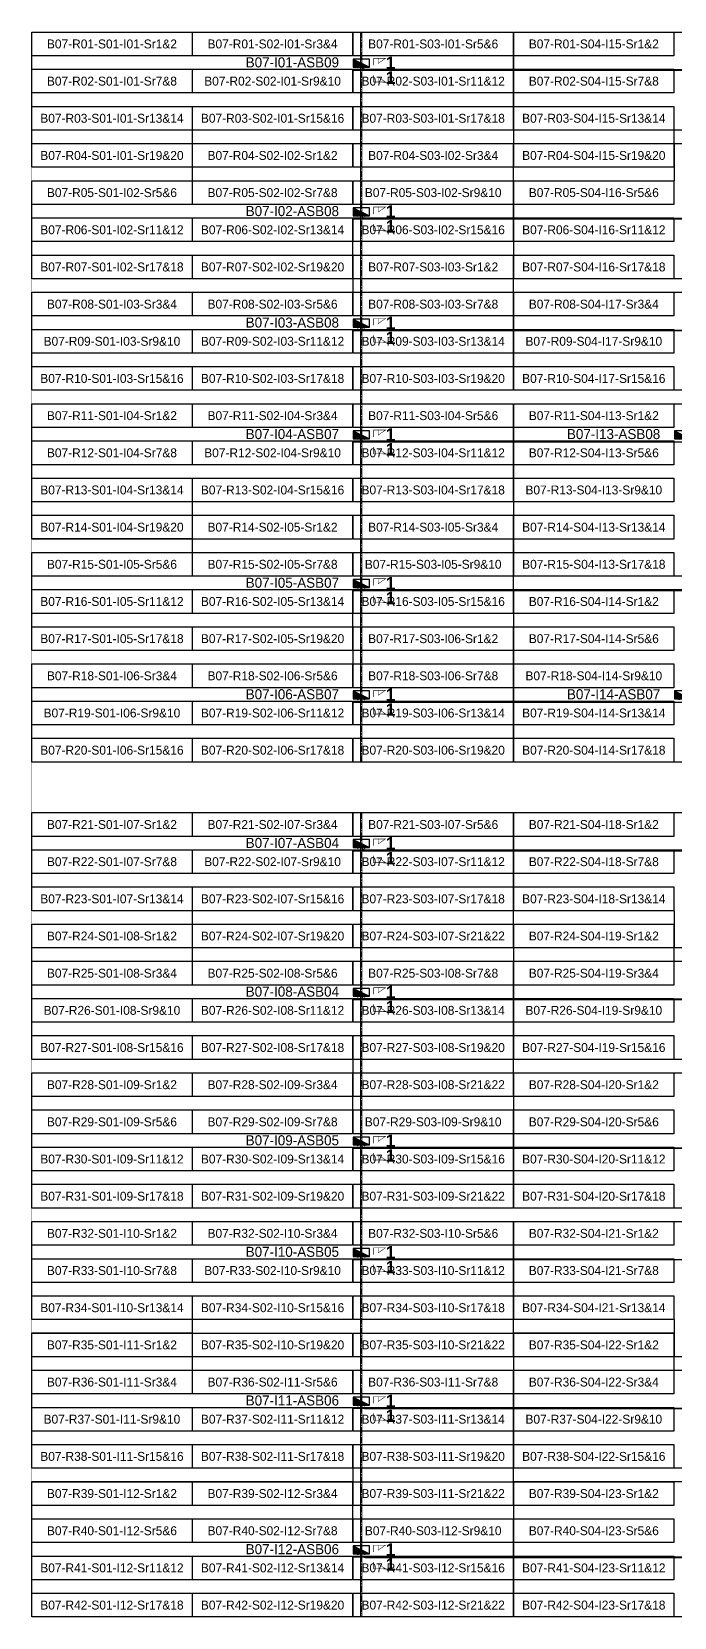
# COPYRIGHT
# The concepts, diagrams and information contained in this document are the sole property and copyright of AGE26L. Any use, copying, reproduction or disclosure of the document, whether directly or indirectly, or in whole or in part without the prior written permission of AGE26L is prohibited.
# Model space of a CAD drawing. Header units: metres. Extents: x 530797 to 531186, y 2675622 to 2675942.
# Drawn here: x 530797.1 to 530926.7, y 2675621.7 to 2675941.7 of the extents above; entities that cross this region are included whole.
import ezdxf
from ezdxf.enums import TextEntityAlignment as Align

# ---------------------------------------------------------------- set-up
doc = ezdxf.new("R2010")
doc.units = ezdxf.units.M
doc.linetypes.add('CENTER', pattern=[2, 1.25, -0.25, 0.25, -0.25])
doc.layers.add('Boundary-12.5 MW Block', color=6, linetype='Continuous', lineweight=9)
doc.layers.add('PILE', color=1, linetype='Continuous', lineweight=15)
for name, color, linetype in [('DC Trench BL-07', 40, 'Continuous'), ('E-Inverter Grouping', 2, 'Continuous'), ('Inverter Block-07', 7, 'Continuous'), ('LT Cable(AG) INV to LT Panel BL-07', 2, 'Continuous'), ('Messenger Wire Block-07 (Master Path)', 30, 'Continuous'), ('Messenger Wire Block-07 (MW Path)', 191, 'Continuous'), ('MMS Table Block-07', 8, 'Continuous'), ('Plan Line - DC BL-07', 40, 'Continuous'), ('Section Marking BL-07', 2, 'Continuous')]:
    doc.layers.add(name, color=color, linetype=linetype)
doc.styles.add('BoldTextStyle', font='arialbd.ttf')
doc.styles.get("Standard").update_dxf_attribs({"font": 'Adani Regular.ttf'})

# ---------------------------------------------------------------- blocks, each defined once
blk = doc.blocks.new('MMS Table (32.292 x 4.788)')
at = {"color": 0}
blk.add_lwpolyline([(0, -0.002), (0, 4.786), (32.292, 4.786), (32.292, -0.002)], close=True, dxfattribs=at)
at = {"color": 7}
blk.add_attdef('ID1', text='', height=1.8, dxfattribs=at).set_placement((16.146, 2.392), align=Align.MIDDLE_CENTER)
blk = doc.blocks.new('Inverter Block')
h = blk.add_hatch(color=0)
h.dxf.hatch_style = 1
h.paths.add_polyline_path([(-1.46, 2.27), (-1.46, 0.85), (1.46, 0.85)])
at = {"color": 0}
blk.add_lwpolyline([(1.46, 2.27), (-1.46, 2.27), (-1.46, 0.85), (1.46, 0.85)], close=True, dxfattribs=at)
blk.add_lwpolyline([(-1.46, 2.27), (1.46, 0.85)], dxfattribs=at)
at = {"layer": 'PILE'}
for centre in [(-0.61, 0.85), (0.61, 0.85)]:
    blk.add_circle(centre, 0.156, dxfattribs=at)
at = {"color": 7}
blk.add_attdef('ID', (-1.46, 3.01), '', height=1.8, dxfattribs=at)

msp = doc.modelspace()

# ---------------------------------------------------------------- linework, layer by layer
at = {"layer": 'Boundary-12.5 MW Block', "const_width": 0.05}
msp.add_lwpolyline([(530797.14, 2675941.58), (531185.74, 2675941.58), (531185.74, 2675621.79), (530797.14, 2675621.79)], close=True, dxfattribs=at)
at = {"layer": 'DC Trench BL-07', "color": 40, "const_width": 0.15}
for points in [[(530863.71, 2675941.58), (530863.41, 2675941.58), (530863.41, 2675794.29), (530863.71, 2675794.29)], [(530863.71, 2675784.08), (530863.41, 2675784.08), (530863.41, 2675621.79), (530863.71, 2675621.79)]]:
    msp.add_lwpolyline(points, close=True, dxfattribs=at)
at = {"layer": 'E-Inverter Grouping', "color": 3}
for points in [[(530894.21, 2675941.58), (530894.21, 2675921.79), (530829.43, 2675921.79), (530829.43, 2675914.29), (530797.14, 2675914.29), (530797.14, 2675941.58)], [(530991.39, 2675941.58), (530991.39, 2675921.79), (530926.6, 2675921.79), (530926.6, 2675914.29), (530894.31, 2675914.29), (530894.31, 2675941.58)], [(530894.21, 2675919.08), (530894.21, 2675899.29), (530861.82, 2675899.29), (530861.82, 2675891.79), (530797.14, 2675891.79), (530797.14, 2675911.58), (530829.53, 2675911.58), (530829.53, 2675919.08)], [(530991.39, 2675919.08), (530991.39, 2675899.29), (530959, 2675899.29), (530959, 2675891.79), (530894.31, 2675891.79), (530894.31, 2675911.58), (530926.7, 2675911.58), (530926.7, 2675919.08)], [(530894.21, 2675869.29), (530797.14, 2675869.29), (530797.14, 2675889.08), (530861.92, 2675889.08), (530861.92, 2675896.58), (530894.21, 2675896.58)], [(530991.39, 2675869.29), (530894.31, 2675869.29), (530894.31, 2675889.08), (530959.1, 2675889.08), (530959.1, 2675896.58), (530991.39, 2675896.58)], [(530894.21, 2675866.58), (530894.21, 2675846.79), (530829.43, 2675846.79), (530829.43, 2675839.29), (530797.14, 2675839.29), (530797.14, 2675866.58)], [(530959, 2675831.79), (530894.31, 2675831.79), (530894.31, 2675866.58), (530959, 2675866.58)], [(530894.21, 2675844.08), (530894.21, 2675824.29), (530861.82, 2675824.29), (530861.82, 2675816.79), (530797.14, 2675816.79), (530797.14, 2675836.58), (530829.53, 2675836.58), (530829.53, 2675844.08)], [(530959, 2675794.29), (530894.31, 2675794.29), (530894.31, 2675829.08), (530959, 2675829.08)], [(530894.21, 2675794.29), (530797.14, 2675794.29), (530797.14, 2675814.08), (530861.92, 2675814.08), (530861.92, 2675821.58), (530894.21, 2675821.58)]]:
    msp.add_lwpolyline(points, close=True, dxfattribs=at)
at = {"layer": 'E-Inverter Grouping'}
for points in [[(530894.21, 2675756.79), (530829.53, 2675756.79), (530829.53, 2675764.29), (530797.14, 2675764.29), (530797.14, 2675784.08), (530894.21, 2675784.08)], [(530991.39, 2675756.79), (530926.7, 2675756.79), (530926.7, 2675764.29), (530894.31, 2675764.29), (530894.31, 2675784.08), (530991.39, 2675784.08)], [(530894.21, 2675726.79), (530861.92, 2675726.79), (530861.92, 2675734.29), (530797.14, 2675734.29), (530797.14, 2675761.58), (530829.43, 2675761.58), (530829.43, 2675754.08), (530894.21, 2675754.08)], [(530991.39, 2675726.79), (530959.1, 2675726.79), (530959.1, 2675734.29), (530894.31, 2675734.29), (530894.31, 2675761.58), (530926.6, 2675761.58), (530926.6, 2675754.08), (530991.39, 2675754.08)], [(530861.82, 2675724.08), (530894.21, 2675724.08), (530894.21, 2675704.29), (530797.14, 2675704.29), (530797.14, 2675731.58), (530861.82, 2675731.58)], [(530959, 2675724.08), (530991.39, 2675724.08), (530991.39, 2675704.29), (530894.31, 2675704.29), (530894.31, 2675731.58), (530959, 2675731.58)], [(530894.21, 2675674.29), (530829.53, 2675674.29), (530829.53, 2675681.79), (530797.14, 2675681.79), (530797.14, 2675701.58), (530894.21, 2675701.58)], [(530991.39, 2675674.29), (530926.7, 2675674.29), (530926.7, 2675681.79), (530894.31, 2675681.79), (530894.31, 2675701.58), (530991.39, 2675701.58)], [(530894.21, 2675644.29), (530861.92, 2675644.29), (530861.92, 2675651.79), (530797.14, 2675651.79), (530797.14, 2675679.08), (530829.43, 2675679.08), (530829.43, 2675671.58), (530894.21, 2675671.58)], [(530991.39, 2675644.29), (530959.1, 2675644.29), (530959.1, 2675651.79), (530894.31, 2675651.79), (530894.31, 2675679.08), (530926.6, 2675679.08), (530926.6, 2675671.58), (530991.39, 2675671.58)], [(530861.82, 2675641.58), (530894.21, 2675641.58), (530894.21, 2675621.79), (530797.14, 2675621.79), (530797.14, 2675649.08), (530861.82, 2675649.08)], [(530959, 2675641.58), (530991.39, 2675641.58), (530991.39, 2675621.79), (530894.31, 2675621.79), (530894.31, 2675649.08), (530959, 2675649.08)]]:
    msp.add_lwpolyline(points, close=True, dxfattribs=at)
at = {"layer": 'LT Cable(AG) INV to LT Panel BL-07'}
for points in [[(530982.14, 2675816.8), (530981.46, 2675816.8, -0.16646), (530980.91, 2675816.99), (530979.46, 2675818.11, 0.103275), (530979.1, 2675818.19), (530973.35, 2675818.19, -0.414214), (530972.45, 2675819.09), (530972.45, 2675830.37, -0.021393), (530972.46, 2675830.45), (530972.5, 2675830.96, 0.021393), (530972.5, 2675831.03), (530972.5, 2675933.09, 0.414214), (530971.6, 2675933.99), (530864.46, 2675933.99, -0.414214), (530863.56, 2675934.89), (530863.56, 2675935.23)], [(530984.14, 2675816.75), (530981.44, 2675816.75, -0.166769), (530980.89, 2675816.94), (530979.45, 2675818.06, 0.103275), (530979.09, 2675818.14), (530973.3, 2675818.14, -0.414214), (530972.4, 2675819.04), (530972.4, 2675830.38, -0.021393), (530972.41, 2675830.45), (530972.45, 2675830.96, 0.021393), (530972.45, 2675831.04), (530972.45, 2675903.04, 0.414214), (530971.55, 2675903.94), (530864.46, 2675903.94, -0.414214), (530863.56, 2675904.84), (530863.56, 2675905.23)], [(530984.14, 2675816.7), (530981.43, 2675816.7, -0.167082), (530980.88, 2675816.89), (530979.44, 2675818.01, 0.103275), (530979.08, 2675818.09), (530973.25, 2675818.09, -0.414214), (530972.35, 2675818.99), (530972.35, 2675830.38, -0.021393), (530972.36, 2675830.45), (530972.4, 2675830.96, 0.021393), (530972.4, 2675831.04), (530972.4, 2675880.49, 0.414214), (530971.5, 2675881.39), (530864.46, 2675881.39, -0.414214), (530863.56, 2675882.29), (530863.56, 2675882.73)], [(530986.29, 2675816.65), (530981.41, 2675816.65, -0.167397), (530980.86, 2675816.84), (530979.43, 2675817.96, 0.103275), (530979.07, 2675818.04), (530973.2, 2675818.04, -0.414214), (530972.3, 2675818.94), (530972.3, 2675830.38, -0.021393), (530972.31, 2675830.46), (530972.35, 2675830.96, 0.021393), (530972.35, 2675831.04), (530972.35, 2675857.94, 0.414214), (530971.45, 2675858.84), (530864.46, 2675858.84, -0.414214), (530863.56, 2675859.74), (530863.56, 2675860.23)], [(530986.29, 2675816.63), (530981.41, 2675816.63, -0.167556), (530980.85, 2675816.82), (530979.43, 2675817.94, 0.103275), (530979.07, 2675818.01), (530973.18, 2675818.01, -0.414214), (530972.28, 2675818.91), (530972.28, 2675830.38, -0.021393), (530972.28, 2675830.46), (530972.33, 2675830.96, 0.021393), (530972.33, 2675831.04), (530972.33, 2675835.42, 0.414214), (530971.43, 2675836.32), (530958.24, 2675836.32, 0.414214), (530957.34, 2675835.42), (530957.34, 2675829.72, -0.414214), (530956.44, 2675828.82), (530864.46, 2675828.82, -0.414214), (530863.56, 2675829.72), (530863.56, 2675830.23)], [(530986.29, 2675816.58), (530981.39, 2675816.58, -0.167876), (530980.84, 2675816.77), (530979.41, 2675817.89, 0.103275), (530979.05, 2675817.96), (530973.13, 2675817.96, -0.414214), (530972.23, 2675818.86), (530972.23, 2675830.38, -0.021393), (530972.23, 2675830.46), (530972.28, 2675830.97, 0.021393), (530972.28, 2675831.04), (530972.28, 2675835.37, 0.414214), (530971.38, 2675836.27), (530958.29, 2675836.27, 0.414214), (530957.39, 2675835.37), (530957.39, 2675807.17, -0.414214), (530956.49, 2675806.27), (530864.46, 2675806.27, -0.414214), (530863.56, 2675807.17), (530863.56, 2675807.73)], [(530987.18, 2675815.36), (530981.59, 2675815.36, -0.104388), (530981.22, 2675815.43), (530979.35, 2675816.26, 0.042157), (530979.2, 2675816.28), (530973.14, 2675816.28, 0.414214), (530972.24, 2675815.38), (530972.24, 2675785.65, 0.021647), (530972.24, 2675785.58), (530972.29, 2675785.08, -0.021647), (530972.29, 2675785), (530972.29, 2675777.38, -0.414214), (530971.39, 2675776.48), (530864.46, 2675776.48, -0.414214), (530863.56, 2675777.38), (530863.56, 2675777.73)], [(530987.18, 2675815.31), (530981.58, 2675815.31, -0.104512), (530981.22, 2675815.38), (530979.35, 2675816.21, 0.042157), (530979.19, 2675816.23), (530973.19, 2675816.23, 0.414214), (530972.29, 2675815.33), (530972.29, 2675785.65, 0.021647), (530972.29, 2675785.58), (530972.34, 2675785.08, -0.021647), (530972.34, 2675785), (530972.34, 2675747.33, -0.414214), (530971.44, 2675746.43), (530864.46, 2675746.43, -0.414214), (530863.56, 2675747.33), (530863.56, 2675747.73)], [(530985.24, 2675815.26), (530981.57, 2675815.26, -0.104638), (530981.21, 2675815.33), (530979.34, 2675816.16, 0.042157), (530979.19, 2675816.18), (530973.24, 2675816.18, 0.414214), (530972.34, 2675815.28), (530972.34, 2675785.66, 0.021647), (530972.34, 2675785.58), (530972.39, 2675785.08, -0.021647), (530972.39, 2675785), (530972.39, 2675717.28, -0.414214), (530971.49, 2675716.38), (530864.46, 2675716.38, -0.414214), (530863.56, 2675717.28), (530863.56, 2675717.73)], [(530985.24, 2675815.21), (530981.57, 2675815.21, -0.104764), (530981.2, 2675815.28), (530979.34, 2675816.11, 0.042157), (530979.19, 2675816.13), (530973.29, 2675816.13, 0.414214), (530972.39, 2675815.23), (530972.39, 2675785.66, 0.021647), (530972.39, 2675785.58), (530972.44, 2675785.08, -0.021647), (530972.44, 2675785.01), (530972.44, 2675694.73, -0.414214), (530971.54, 2675693.83), (530864.46, 2675693.83, -0.414214), (530863.56, 2675694.73), (530863.56, 2675695.23)], [(530983.16, 2675815.16), (530981.56, 2675815.16, -0.10489), (530981.2, 2675815.23), (530979.33, 2675816.06, 0.042157), (530979.18, 2675816.08), (530973.34, 2675816.08, 0.414214), (530972.44, 2675815.18), (530972.44, 2675785.66, 0.021647), (530972.44, 2675785.58), (530972.49, 2675785.09, -0.021647), (530972.49, 2675785.01), (530972.49, 2675664.68, -0.414214), (530971.59, 2675663.78), (530864.46, 2675663.78, -0.414214), (530863.56, 2675664.68), (530863.56, 2675665.23)], [(530983.16, 2675815.11), (530981.55, 2675815.11, -0.105017), (530981.19, 2675815.19), (530979.33, 2675816.01, 0.042157), (530979.18, 2675816.03), (530973.39, 2675816.03, 0.414214), (530972.49, 2675815.13), (530972.49, 2675785.66, 0.021647), (530972.49, 2675785.59), (530972.54, 2675785.09, -0.021647), (530972.54, 2675785.01), (530972.54, 2675634.63, -0.414214), (530971.64, 2675633.73), (530864.46, 2675633.73, -0.414214), (530863.56, 2675634.63), (530863.56, 2675635.23)]]:
    msp.add_lwpolyline(points, format="xyb", dxfattribs=at)
at = {"layer": 'Messenger Wire Block-07 (Master Path)'}
for points in [[(530861.92, 2675933.88), (530972.39, 2675933.88)], [(530861.92, 2675903.88), (530972.39, 2675903.88)], [(530861.92, 2675881.38), (530972.39, 2675881.38)], [(530861.92, 2675858.88), (530972.39, 2675858.88)], [(530861.92, 2675828.88), (530957.27, 2675828.88)], [(530861.92, 2675806.38), (530957.27, 2675806.38)], [(530861.92, 2675776.38), (530972.39, 2675776.38)], [(530861.92, 2675746.38), (530972.39, 2675746.38)], [(530861.92, 2675716.38), (530972.39, 2675716.38)], [(530861.92, 2675693.88), (530972.39, 2675693.88)], [(530861.92, 2675663.88), (530972.39, 2675663.88)], [(530861.92, 2675633.88), (530972.39, 2675633.88)]]:
    msp.add_lwpolyline(points, dxfattribs=at)
at = {"layer": 'Messenger Wire Block-07 (MW Path)', "const_width": 0.1}
for points in [[(530861.92, 2675933.88), (530972.39, 2675933.88)], [(530861.92, 2675903.88), (530972.39, 2675903.88)], [(530861.92, 2675881.38), (530972.39, 2675881.38)], [(530861.92, 2675858.88), (530972.39, 2675858.88)], [(530861.92, 2675828.88), (530957.27, 2675828.88)], [(530861.92, 2675806.38), (530957.27, 2675806.38)], [(530861.92, 2675776.38), (530972.39, 2675776.38)], [(530861.92, 2675746.38), (530972.39, 2675746.38)], [(530861.92, 2675716.38), (530972.39, 2675716.38)], [(530861.92, 2675693.88), (530972.39, 2675693.88)], [(530861.92, 2675663.88), (530972.39, 2675663.88)], [(530861.92, 2675633.88), (530972.39, 2675633.88)]]:
    msp.add_lwpolyline(points, dxfattribs=at)
at = {"layer": 'Plan Line - DC BL-07', "color": 6, "linetype": 'CENTER'}
for points in [[(530863.56, 2675941.58), (530863.56, 2675794.29)], [(530863.56, 2675784.08), (530863.56, 2675621.79)]]:
    msp.add_lwpolyline(points, dxfattribs=at)
at = {"layer": 'Section Marking BL-07', "color": 94, "lineweight": 35, "true_color": 0x00a500, "const_width": 0.1}
for points in [[(530866.06, 2675934.88), (530866.06, 2675936.27), (530868.46, 2675936.27), (530866.98, 2675935.26), (530866.98, 2675936.27)], [(530866.06, 2675932.88), (530866.06, 2675931.49), (530868.46, 2675931.49), (530866.98, 2675932.5), (530866.98, 2675931.49)], [(530866.06, 2675904.88), (530866.06, 2675906.27), (530868.46, 2675906.27), (530866.98, 2675905.26), (530866.98, 2675906.27)], [(530866.06, 2675902.88), (530866.06, 2675901.49), (530868.46, 2675901.49), (530866.98, 2675902.5), (530866.98, 2675901.49)], [(530866.06, 2675882.38), (530866.06, 2675883.77), (530868.46, 2675883.77), (530866.98, 2675882.76), (530866.98, 2675883.77)], [(530866.06, 2675880.38), (530866.06, 2675878.99), (530868.46, 2675878.99), (530866.98, 2675880), (530866.98, 2675878.99)], [(530866.06, 2675859.88), (530866.06, 2675861.27), (530868.46, 2675861.27), (530866.98, 2675860.26), (530866.98, 2675861.27)], [(530866.06, 2675857.88), (530866.06, 2675856.49), (530868.46, 2675856.49), (530866.98, 2675857.5), (530866.98, 2675856.49)], [(530866.06, 2675829.88), (530866.06, 2675831.27), (530868.46, 2675831.27), (530866.98, 2675830.26), (530866.98, 2675831.27)], [(530866.06, 2675827.88), (530866.06, 2675826.49), (530868.46, 2675826.49), (530866.98, 2675827.5), (530866.98, 2675826.49)], [(530866.06, 2675807.38), (530866.06, 2675808.77), (530868.46, 2675808.77), (530866.98, 2675807.76), (530866.98, 2675808.77)], [(530866.06, 2675805.38), (530866.06, 2675803.99), (530868.46, 2675803.99), (530866.98, 2675805), (530866.98, 2675803.99)], [(530866.06, 2675777.38), (530866.06, 2675778.77), (530868.46, 2675778.77), (530866.98, 2675777.76), (530866.98, 2675778.77)], [(530866.06, 2675775.38), (530866.06, 2675773.99), (530868.46, 2675773.99), (530866.98, 2675775), (530866.98, 2675773.99)], [(530866.06, 2675747.38), (530866.06, 2675748.77), (530868.46, 2675748.77), (530866.98, 2675747.76), (530866.98, 2675748.77)], [(530866.06, 2675745.38), (530866.06, 2675743.99), (530868.46, 2675743.99), (530866.98, 2675745), (530866.98, 2675743.99)], [(530866.06, 2675717.38), (530866.06, 2675718.77), (530868.46, 2675718.77), (530866.98, 2675717.76), (530866.98, 2675718.77)], [(530866.06, 2675715.38), (530866.06, 2675713.99), (530868.46, 2675713.99), (530866.98, 2675715), (530866.98, 2675713.99)], [(530866.06, 2675694.88), (530866.06, 2675696.27), (530868.46, 2675696.27), (530866.98, 2675695.26), (530866.98, 2675696.27)], [(530866.06, 2675692.88), (530866.06, 2675691.49), (530868.46, 2675691.49), (530866.98, 2675692.5), (530866.98, 2675691.49)], [(530866.06, 2675664.88), (530866.06, 2675666.27), (530868.46, 2675666.27), (530866.98, 2675665.26), (530866.98, 2675666.27)], [(530866.06, 2675662.88), (530866.06, 2675661.49), (530868.46, 2675661.49), (530866.98, 2675662.5), (530866.98, 2675661.49)], [(530866.06, 2675634.88), (530866.06, 2675636.27), (530868.46, 2675636.27), (530866.98, 2675635.26), (530866.98, 2675636.27)], [(530866.06, 2675632.88), (530866.06, 2675631.49), (530868.46, 2675631.49), (530866.98, 2675632.5), (530866.98, 2675631.49)]]:
    msp.add_lwpolyline(points, dxfattribs=at)

# ---------------------------------------------------------------- block references
at = {"layer": 'Inverter Block-07'}
ref = msp.add_blockref('Inverter Block', (530863.56, 2675933.57), dxfattribs=dict(at, xscale=1.124999999976148, yscale=1.124999999976148, zscale=1.124999999976148))
ref.add_attrib('ID', 'B07-I01-ASB09', (530840.26, 2675934.45), dxfattribs={"layer": '0', "color": 7, "height": 2.025})
ref = msp.add_blockref('Inverter Block', (530863.56, 2675903.57), dxfattribs=dict(at, xscale=1.124999999976148, yscale=1.124999999976148, zscale=1.124999999976148))
ref.add_attrib('ID', 'B07-I02-ASB08', (530840.26, 2675904.45), dxfattribs={"layer": '0', "color": 7, "height": 2.025})
ref = msp.add_blockref('Inverter Block', (530863.56, 2675881.07), dxfattribs=dict(at, xscale=1.124999999976148, yscale=1.124999999976148, zscale=1.124999999976148))
ref.add_attrib('ID', 'B07-I03-ASB08', (530840.26, 2675881.95), dxfattribs={"layer": '0', "color": 7, "height": 2.025})
ref = msp.add_blockref('Inverter Block', (530863.56, 2675858.57), dxfattribs=dict(at, xscale=1.124999999976148, yscale=1.124999999976148, zscale=1.124999999976148))
ref.add_attrib('ID', 'B07-I04-ASB07', (530840.26, 2675859.45), dxfattribs={"layer": '0', "color": 7, "height": 2.025})
ref = msp.add_blockref('Inverter Block', (530928.34, 2675858.57), dxfattribs=dict(at, xscale=1.124999999976148, yscale=1.124999999976148, zscale=1.124999999976148))
ref.add_attrib('ID', 'B07-I13-ASB08', (530905.04, 2675859.45), dxfattribs={"layer": '0', "color": 7, "height": 2.025})
ref = msp.add_blockref('Inverter Block', (530863.56, 2675828.57), dxfattribs=dict(at, xscale=1.124999999976148, yscale=1.124999999976148, zscale=1.124999999976148))
ref.add_attrib('ID', 'B07-I05-ASB07', (530840.26, 2675829.45), dxfattribs={"layer": '0', "color": 7, "height": 2.025})
ref = msp.add_blockref('Inverter Block', (530863.56, 2675806.07), dxfattribs=dict(at, xscale=1.124999999976148, yscale=1.124999999976148, zscale=1.124999999976148))
ref.add_attrib('ID', 'B07-I06-ASB07', (530840.26, 2675806.95), dxfattribs={"layer": '0', "color": 7, "height": 2.025})
ref = msp.add_blockref('Inverter Block', (530928.34, 2675806.07), dxfattribs=dict(at, xscale=1.124999999976148, yscale=1.124999999976148, zscale=1.124999999976148))
ref.add_attrib('ID', 'B07-I14-ASB07', (530905.04, 2675806.95), dxfattribs={"layer": '0', "color": 7, "height": 2.025})
ref = msp.add_blockref('Inverter Block', (530863.56, 2675776.07), dxfattribs=dict(at, xscale=1.124999999976148, yscale=1.124999999976148, zscale=1.124999999976148))
ref.add_attrib('ID', 'B07-I07-ASB04', (530840.26, 2675776.95), dxfattribs={"layer": '0', "color": 7, "height": 2.025})
ref = msp.add_blockref('Inverter Block', (530863.56, 2675746.07), dxfattribs=dict(at, xscale=1.124999999976148, yscale=1.124999999976148, zscale=1.124999999976148))
ref.add_attrib('ID', 'B07-I08-ASB04', (530840.26, 2675746.95), dxfattribs={"layer": '0', "color": 7, "height": 2.025})
ref = msp.add_blockref('Inverter Block', (530863.56, 2675716.07), dxfattribs=dict(at, xscale=1.124999999976148, yscale=1.124999999976148, zscale=1.124999999976148))
ref.add_attrib('ID', 'B07-I09-ASB05', (530840.26, 2675716.95), dxfattribs={"layer": '0', "color": 7, "height": 2.025})
ref = msp.add_blockref('Inverter Block', (530863.56, 2675693.57), dxfattribs=dict(at, xscale=1.124999999976148, yscale=1.124999999976148, zscale=1.124999999976148))
ref.add_attrib('ID', 'B07-I10-ASB05', (530840.26, 2675694.45), dxfattribs={"layer": '0', "color": 7, "height": 2.025})
ref = msp.add_blockref('Inverter Block', (530863.56, 2675663.57), dxfattribs=dict(at, xscale=1.124999999976148, yscale=1.124999999976148, zscale=1.124999999976148))
ref.add_attrib('ID', 'B07-I11-ASB06', (530840.26, 2675664.45), dxfattribs={"layer": '0', "color": 7, "height": 2.025})
ref = msp.add_blockref('Inverter Block', (530863.56, 2675633.57), dxfattribs=dict(at, xscale=1.124999999976148, yscale=1.124999999976148, zscale=1.124999999976148))
ref.add_attrib('ID', 'B07-I12-ASB06', (530840.26, 2675634.45), dxfattribs={"layer": '0', "color": 7, "height": 2.025})
at = {"layer": 'MMS Table Block-07'}
for p, values in [((530797.14, 2675936.79), {'ID1': 'B07-R01-S01-I01-Sr1&2'}), ((530829.53, 2675936.79), {'ID1': 'B07-R01-S02-I01-Sr3&4'}), ((530861.92, 2675936.79), {'ID1': 'B07-R01-S03-I01-Sr5&6'}), ((530894.31, 2675936.79), {'ID1': 'B07-R01-S04-I15-Sr1&2'}), ((530797.14, 2675929.29), {'ID1': 'B07-R02-S01-I01-Sr7&8'}), ((530829.53, 2675929.29), {'ID1': 'B07-R02-S02-I01-Sr9&10'}), ((530861.92, 2675929.29), {'ID1': 'B07-R02-S03-I01-Sr11&12'}), ((530894.31, 2675929.29), {'ID1': 'B07-R02-S04-I15-Sr7&8'}), ((530797.14, 2675921.79), {'ID1': 'B07-R03-S01-I01-Sr13&14'}), ((530829.53, 2675921.79), {'ID1': 'B07-R03-S02-I01-Sr15&16'}), ((530861.92, 2675921.79), {'ID1': 'B07-R03-S03-I01-Sr17&18'}), ((530894.31, 2675921.79), {'ID1': 'B07-R03-S04-I15-Sr13&14'}), ((530797.14, 2675914.29), {'ID1': 'B07-R04-S01-I01-Sr19&20'}), ((530829.53, 2675914.29), {'ID1': 'B07-R04-S02-I02-Sr1&2'}), ((530861.92, 2675914.29), {'ID1': 'B07-R04-S03-I02-Sr3&4'}), ((530894.31, 2675914.29), {'ID1': 'B07-R04-S04-I15-Sr19&20'}), ((530797.14, 2675906.79), {'ID1': 'B07-R05-S01-I02-Sr5&6'}), ((530829.53, 2675906.79), {'ID1': 'B07-R05-S02-I02-Sr7&8'}), ((530861.92, 2675906.79), {'ID1': 'B07-R05-S03-I02-Sr9&10'}), ((530894.31, 2675906.79), {'ID1': 'B07-R05-S04-I16-Sr5&6'}), ((530797.14, 2675899.29), {'ID1': 'B07-R06-S01-I02-Sr11&12'}), ((530829.53, 2675899.29), {'ID1': 'B07-R06-S02-I02-Sr13&14'}), ((530861.92, 2675899.29), {'ID1': 'B07-R06-S03-I02-Sr15&16'}), ((530894.31, 2675899.29), {'ID1': 'B07-R06-S04-I16-Sr11&12'}), ((530797.14, 2675891.79), {'ID1': 'B07-R07-S01-I02-Sr17&18'}), ((530829.53, 2675891.79), {'ID1': 'B07-R07-S02-I02-Sr19&20'}), ((530861.92, 2675891.79), {'ID1': 'B07-R07-S03-I03-Sr1&2'}), ((530894.31, 2675891.79), {'ID1': 'B07-R07-S04-I16-Sr17&18'}), ((530797.14, 2675884.29), {'ID1': 'B07-R08-S01-I03-Sr3&4'}), ((530829.53, 2675884.29), {'ID1': 'B07-R08-S02-I03-Sr5&6'}), ((530861.92, 2675884.29), {'ID1': 'B07-R08-S03-I03-Sr7&8'}), ((530894.31, 2675884.29), {'ID1': 'B07-R08-S04-I17-Sr3&4'}), ((530797.14, 2675876.79), {'ID1': 'B07-R09-S01-I03-Sr9&10'}), ((530829.53, 2675876.79), {'ID1': 'B07-R09-S02-I03-Sr11&12'}), ((530861.92, 2675876.79), {'ID1': 'B07-R09-S03-I03-Sr13&14'}), ((530894.31, 2675876.79), {'ID1': 'B07-R09-S04-I17-Sr9&10'}), ((530797.14, 2675869.29), {'ID1': 'B07-R10-S01-I03-Sr15&16'}), ((530829.53, 2675869.29), {'ID1': 'B07-R10-S02-I03-Sr17&18'}), ((530861.92, 2675869.29), {'ID1': 'B07-R10-S03-I03-Sr19&20'}), ((530894.31, 2675869.29), {'ID1': 'B07-R10-S04-I17-Sr15&16'}), ((530797.14, 2675861.79), {'ID1': 'B07-R11-S01-I04-Sr1&2'}), ((530829.53, 2675861.79), {'ID1': 'B07-R11-S02-I04-Sr3&4'}), ((530861.92, 2675861.79), {'ID1': 'B07-R11-S03-I04-Sr5&6'}), ((530894.31, 2675861.79), {'ID1': 'B07-R11-S04-I13-Sr1&2'}), ((530797.14, 2675854.29), {'ID1': 'B07-R12-S01-I04-Sr7&8'}), ((530829.53, 2675854.29), {'ID1': 'B07-R12-S02-I04-Sr9&10'}), ((530861.92, 2675854.29), {'ID1': 'B07-R12-S03-I04-Sr11&12'}), ((530894.31, 2675854.29), {'ID1': 'B07-R12-S04-I13-Sr5&6'}), ((530797.14, 2675846.79), {'ID1': 'B07-R13-S01-I04-Sr13&14'}), ((530829.53, 2675846.79), {'ID1': 'B07-R13-S02-I04-Sr15&16'}), ((530861.92, 2675846.79), {'ID1': 'B07-R13-S03-I04-Sr17&18'}), ((530894.31, 2675846.79), {'ID1': 'B07-R13-S04-I13-Sr9&10'}), ((530797.14, 2675839.29), {'ID1': 'B07-R14-S01-I04-Sr19&20'}), ((530829.53, 2675839.29), {'ID1': 'B07-R14-S02-I05-Sr1&2'}), ((530861.92, 2675839.29), {'ID1': 'B07-R14-S03-I05-Sr3&4'}), ((530894.31, 2675839.29), {'ID1': 'B07-R14-S04-I13-Sr13&14'}), ((530797.14, 2675831.79), {'ID1': 'B07-R15-S01-I05-Sr5&6'}), ((530829.53, 2675831.79), {'ID1': 'B07-R15-S02-I05-Sr7&8'}), ((530861.92, 2675831.79), {'ID1': 'B07-R15-S03-I05-Sr9&10'}), ((530894.31, 2675831.79), {'ID1': 'B07-R15-S04-I13-Sr17&18'}), ((530797.14, 2675824.29), {'ID1': 'B07-R16-S01-I05-Sr11&12'}), ((530829.53, 2675824.29), {'ID1': 'B07-R16-S02-I05-Sr13&14'}), ((530861.92, 2675824.29), {'ID1': 'B07-R16-S03-I05-Sr15&16'}), ((530894.31, 2675824.29), {'ID1': 'B07-R16-S04-I14-Sr1&2'}), ((530797.14, 2675816.79), {'ID1': 'B07-R17-S01-I05-Sr17&18'}), ((530829.53, 2675816.79), {'ID1': 'B07-R17-S02-I05-Sr19&20'}), ((530861.92, 2675816.79), {'ID1': 'B07-R17-S03-I06-Sr1&2'}), ((530894.31, 2675816.79), {'ID1': 'B07-R17-S04-I14-Sr5&6'}), ((530797.14, 2675809.29), {'ID1': 'B07-R18-S01-I06-Sr3&4'}), ((530829.53, 2675809.29), {'ID1': 'B07-R18-S02-I06-Sr5&6'}), ((530861.92, 2675809.29), {'ID1': 'B07-R18-S03-I06-Sr7&8'}), ((530894.31, 2675809.29), {'ID1': 'B07-R18-S04-I14-Sr9&10'}), ((530797.14, 2675801.79), {'ID1': 'B07-R19-S01-I06-Sr9&10'}), ((530829.53, 2675801.79), {'ID1': 'B07-R19-S02-I06-Sr11&12'}), ((530861.92, 2675801.79), {'ID1': 'B07-R19-S03-I06-Sr13&14'}), ((530894.31, 2675801.79), {'ID1': 'B07-R19-S04-I14-Sr13&14'}), ((530797.14, 2675794.29), {'ID1': 'B07-R20-S01-I06-Sr15&16'}), ((530829.53, 2675794.29), {'ID1': 'B07-R20-S02-I06-Sr17&18'}), ((530861.92, 2675794.29), {'ID1': 'B07-R20-S03-I06-Sr19&20'}), ((530894.31, 2675794.29), {'ID1': 'B07-R20-S04-I14-Sr17&18'}), ((530797.14, 2675779.29), {'ID1': 'B07-R21-S01-I07-Sr1&2'}), ((530829.53, 2675779.29), {'ID1': 'B07-R21-S02-I07-Sr3&4'}), ((530861.92, 2675779.29), {'ID1': 'B07-R21-S03-I07-Sr5&6'}), ((530894.31, 2675779.29), {'ID1': 'B07-R21-S04-I18-Sr1&2'}), ((530797.14, 2675771.79), {'ID1': 'B07-R22-S01-I07-Sr7&8'}), ((530829.53, 2675771.79), {'ID1': 'B07-R22-S02-I07-Sr9&10'}), ((530861.92, 2675771.79), {'ID1': 'B07-R22-S03-I07-Sr11&12'}), ((530894.31, 2675771.79), {'ID1': 'B07-R22-S04-I18-Sr7&8'}), ((530797.14, 2675764.29), {'ID1': 'B07-R23-S01-I07-Sr13&14'}), ((530829.53, 2675764.29), {'ID1': 'B07-R23-S02-I07-Sr15&16'}), ((530861.92, 2675764.29), {'ID1': 'B07-R23-S03-I07-Sr17&18'}), ((530894.31, 2675764.29), {'ID1': 'B07-R23-S04-I18-Sr13&14'}), ((530797.14, 2675756.79), {'ID1': 'B07-R24-S01-I08-Sr1&2'}), ((530829.53, 2675756.79), {'ID1': 'B07-R24-S02-I07-Sr19&20'}), ((530861.92, 2675756.79), {'ID1': 'B07-R24-S03-I07-Sr21&22'}), ((530894.31, 2675756.79), {'ID1': 'B07-R24-S04-I19-Sr1&2'}), ((530797.14, 2675749.29), {'ID1': 'B07-R25-S01-I08-Sr3&4'}), ((530829.53, 2675749.29), {'ID1': 'B07-R25-S02-I08-Sr5&6'}), ((530861.92, 2675749.29), {'ID1': 'B07-R25-S03-I08-Sr7&8'}), ((530894.31, 2675749.29), {'ID1': 'B07-R25-S04-I19-Sr3&4'}), ((530797.14, 2675741.79), {'ID1': 'B07-R26-S01-I08-Sr9&10'}), ((530829.53, 2675741.79), {'ID1': 'B07-R26-S02-I08-Sr11&12'}), ((530861.92, 2675741.79), {'ID1': 'B07-R26-S03-I08-Sr13&14'}), ((530894.31, 2675741.79), {'ID1': 'B07-R26-S04-I19-Sr9&10'}), ((530797.14, 2675734.29), {'ID1': 'B07-R27-S01-I08-Sr15&16'}), ((530829.53, 2675734.29), {'ID1': 'B07-R27-S02-I08-Sr17&18'}), ((530861.92, 2675734.29), {'ID1': 'B07-R27-S03-I08-Sr19&20'}), ((530894.31, 2675734.29), {'ID1': 'B07-R27-S04-I19-Sr15&16'}), ((530797.14, 2675726.79), {'ID1': 'B07-R28-S01-I09-Sr1&2'}), ((530829.53, 2675726.79), {'ID1': 'B07-R28-S02-I09-Sr3&4'}), ((530861.92, 2675726.79), {'ID1': 'B07-R28-S03-I08-Sr21&22'}), ((530894.31, 2675726.79), {'ID1': 'B07-R28-S04-I20-Sr1&2'}), ((530797.14, 2675719.29), {'ID1': 'B07-R29-S01-I09-Sr5&6'}), ((530829.53, 2675719.29), {'ID1': 'B07-R29-S02-I09-Sr7&8'}), ((530861.92, 2675719.29), {'ID1': 'B07-R29-S03-I09-Sr9&10'}), ((530894.31, 2675719.29), {'ID1': 'B07-R29-S04-I20-Sr5&6'}), ((530797.14, 2675711.79), {'ID1': 'B07-R30-S01-I09-Sr11&12'}), ((530829.53, 2675711.79), {'ID1': 'B07-R30-S02-I09-Sr13&14'}), ((530861.92, 2675711.79), {'ID1': 'B07-R30-S03-I09-Sr15&16'}), ((530894.31, 2675711.79), {'ID1': 'B07-R30-S04-I20-Sr11&12'}), ((530797.14, 2675704.29), {'ID1': 'B07-R31-S01-I09-Sr17&18'}), ((530829.53, 2675704.29), {'ID1': 'B07-R31-S02-I09-Sr19&20'}), ((530861.92, 2675704.29), {'ID1': 'B07-R31-S03-I09-Sr21&22'}), ((530894.31, 2675704.29), {'ID1': 'B07-R31-S04-I20-Sr17&18'}), ((530797.14, 2675696.79), {'ID1': 'B07-R32-S01-I10-Sr1&2'}), ((530829.53, 2675696.79), {'ID1': 'B07-R32-S02-I10-Sr3&4'}), ((530861.92, 2675696.79), {'ID1': 'B07-R32-S03-I10-Sr5&6'}), ((530894.31, 2675696.79), {'ID1': 'B07-R32-S04-I21-Sr1&2'}), ((530797.14, 2675689.29), {'ID1': 'B07-R33-S01-I10-Sr7&8'}), ((530829.53, 2675689.29), {'ID1': 'B07-R33-S02-I10-Sr9&10'}), ((530861.92, 2675689.29), {'ID1': 'B07-R33-S03-I10-Sr11&12'}), ((530894.31, 2675689.29), {'ID1': 'B07-R33-S04-I21-Sr7&8'}), ((530797.14, 2675681.79), {'ID1': 'B07-R34-S01-I10-Sr13&14'}), ((530829.53, 2675681.79), {'ID1': 'B07-R34-S02-I10-Sr15&16'}), ((530861.92, 2675681.79), {'ID1': 'B07-R34-S03-I10-Sr17&18'}), ((530894.31, 2675681.79), {'ID1': 'B07-R34-S04-I21-Sr13&14'}), ((530797.14, 2675674.29), {'ID1': 'B07-R35-S01-I11-Sr1&2'}), ((530829.53, 2675674.29), {'ID1': 'B07-R35-S02-I10-Sr19&20'}), ((530861.92, 2675674.29), {'ID1': 'B07-R35-S03-I10-Sr21&22'}), ((530894.31, 2675674.29), {'ID1': 'B07-R35-S04-I22-Sr1&2'}), ((530797.14, 2675666.79), {'ID1': 'B07-R36-S01-I11-Sr3&4'}), ((530829.53, 2675666.79), {'ID1': 'B07-R36-S02-I11-Sr5&6'}), ((530861.92, 2675666.79), {'ID1': 'B07-R36-S03-I11-Sr7&8'}), ((530894.31, 2675666.79), {'ID1': 'B07-R36-S04-I22-Sr3&4'}), ((530797.14, 2675659.29), {'ID1': 'B07-R37-S01-I11-Sr9&10'}), ((530829.53, 2675659.29), {'ID1': 'B07-R37-S02-I11-Sr11&12'}), ((530861.92, 2675659.29), {'ID1': 'B07-R37-S03-I11-Sr13&14'}), ((530894.31, 2675659.29), {'ID1': 'B07-R37-S04-I22-Sr9&10'}), ((530797.14, 2675651.79), {'ID1': 'B07-R38-S01-I11-Sr15&16'}), ((530829.53, 2675651.79), {'ID1': 'B07-R38-S02-I11-Sr17&18'}), ((530861.92, 2675651.79), {'ID1': 'B07-R38-S03-I11-Sr19&20'}), ((530894.31, 2675651.79), {'ID1': 'B07-R38-S04-I22-Sr15&16'}), ((530797.14, 2675644.29), {'ID1': 'B07-R39-S01-I12-Sr1&2'}), ((530829.53, 2675644.29), {'ID1': 'B07-R39-S02-I12-Sr3&4'}), ((530861.92, 2675644.29), {'ID1': 'B07-R39-S03-I11-Sr21&22'}), ((530894.31, 2675644.29), {'ID1': 'B07-R39-S04-I23-Sr1&2'}), ((530797.14, 2675636.79), {'ID1': 'B07-R40-S01-I12-Sr5&6'}), ((530829.53, 2675636.79), {'ID1': 'B07-R40-S02-I12-Sr7&8'}), ((530861.92, 2675636.79), {'ID1': 'B07-R40-S03-I12-Sr9&10'}), ((530894.31, 2675636.79), {'ID1': 'B07-R40-S04-I23-Sr5&6'}), ((530797.14, 2675629.29), {'ID1': 'B07-R41-S01-I12-Sr11&12'}), ((530829.53, 2675629.29), {'ID1': 'B07-R41-S02-I12-Sr13&14'}), ((530861.92, 2675629.29), {'ID1': 'B07-R41-S03-I12-Sr15&16'}), ((530894.31, 2675629.29), {'ID1': 'B07-R41-S04-I23-Sr11&12'}), ((530797.14, 2675621.79), {'ID1': 'B07-R42-S01-I12-Sr17&18'}), ((530829.53, 2675621.79), {'ID1': 'B07-R42-S02-I12-Sr19&20'}), ((530861.92, 2675621.79), {'ID1': 'B07-R42-S03-I12-Sr21&22'}), ((530894.31, 2675621.79), {'ID1': 'B07-R42-S04-I23-Sr17&18'})]:
    msp.add_blockref('MMS Table (32.292 x 4.788)', p, dxfattribs=at).add_auto_attribs(values)

# ---------------------------------------------------------------- texts
at = {"layer": 'Section Marking BL-07', "color": 94, "true_color": 0x00a500, "style": 'BoldTextStyle'}
for p in [(530869.46, 2675935.38), (530869.46, 2675932.38), (530869.46, 2675905.38), (530869.46, 2675902.38), (530869.46, 2675882.88), (530869.46, 2675879.88), (530869.46, 2675860.38), (530869.46, 2675857.38), (530869.46, 2675830.38), (530869.46, 2675827.38), (530869.46, 2675807.88), (530869.46, 2675804.88), (530869.46, 2675777.88), (530869.46, 2675774.88), (530869.46, 2675747.88), (530869.46, 2675744.88), (530869.46, 2675717.88), (530869.46, 2675714.88), (530869.46, 2675695.38), (530869.46, 2675692.38), (530869.46, 2675665.38), (530869.46, 2675662.38), (530869.46, 2675635.38), (530869.46, 2675632.38)]:
    msp.add_text('1', height=2.5, dxfattribs=at).set_placement(p, align=Align.MIDDLE_CENTER)

doc.saveas('drawing.dxf')
